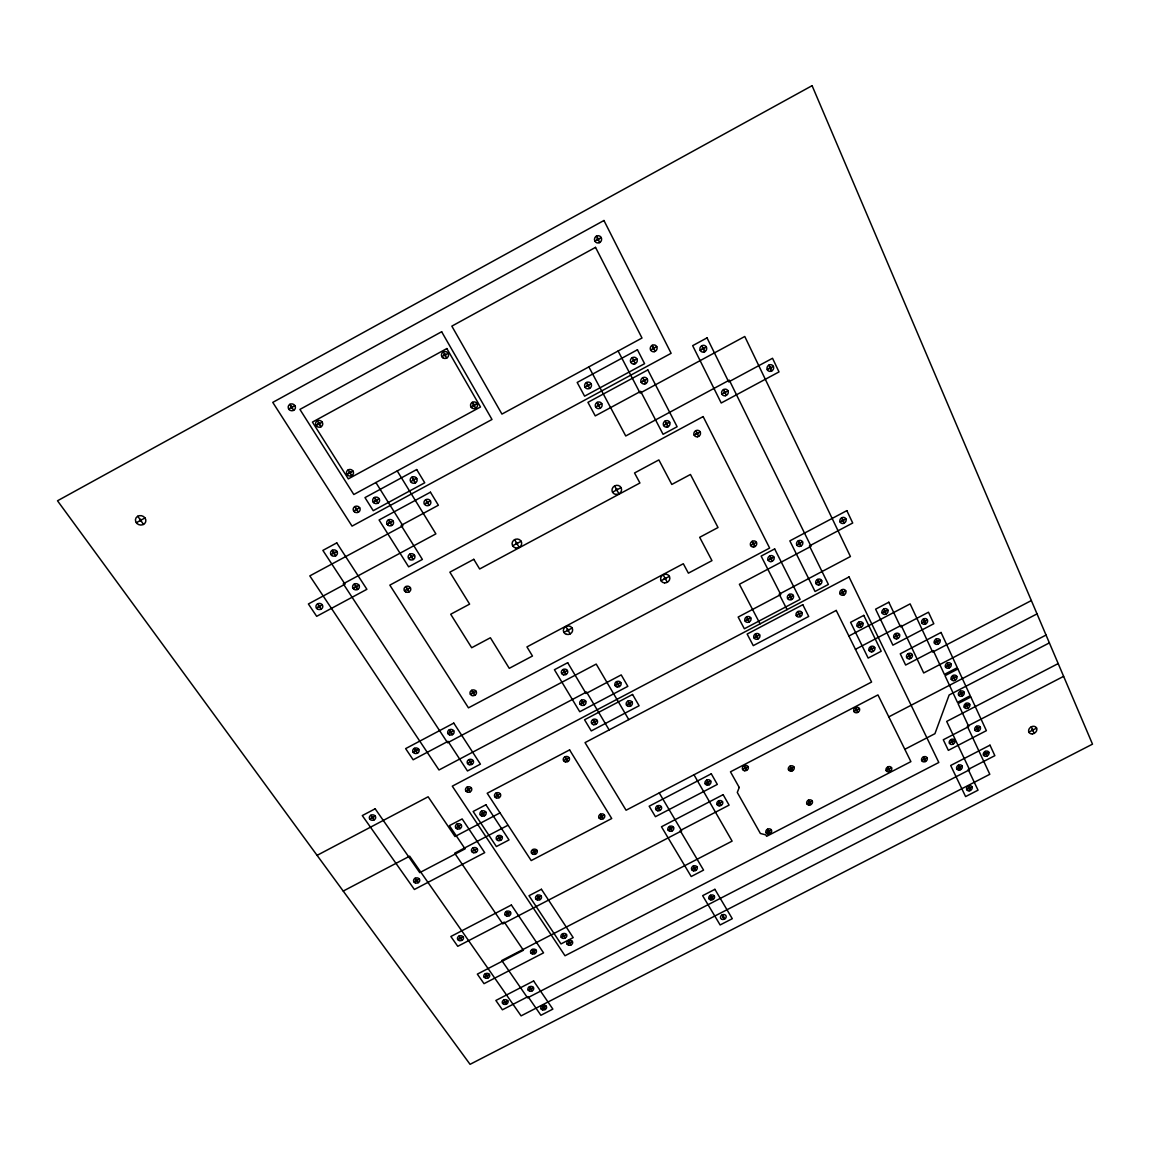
<?xml version="1.0" encoding="UTF-8"?>
<svg xmlns="http://www.w3.org/2000/svg" width="1150" height="1150" viewBox="0 0 1150 1150"><rect width="100%" height="100%" fill="white"/><g stroke="black" fill="none" stroke-linecap="round" stroke-linejoin="round"><path stroke-width="1.5" d="M288.693 409.012L294.903 405.619M594.852 241.097L601.249 237.59M136.304 522.718L145.001 517.946M316.063 425.514L322.23 422.151M441.887 356.687L448.126 353.28M346.941 474.418L353.021 471.098M470.939 406.942L477.092 403.592M353.654 511.017L359.677 507.739M650.584 350.002L656.779 346.639M373.103 501.989L379.141 498.726M410.651 481.634L416.702 478.357M584.976 387.133L591.129 383.798A3.493 3.349 -30.9 0 0 585.134 383.726A3.493 3.349 -30.9 0 0 587.88 388.844A3.493 3.349 -30.9 0 0 591.129 383.798M630.761 362.308L636.928 358.958M595.657 406.956L601.766 403.65A3.479 3.306 -30.1 0 0 595.815 403.592A3.479 3.306 -30.1 0 0 598.532 408.652A3.479 3.306 -30.1 0 0 601.766 403.65M641.168 382.332L647.306 379.011M700.206 350.391L706.373 347.056M331.013 554.645L336.964 551.425M387.119 524.299L393.113 521.065M424.422 504.131L430.431 500.882M316.437 608.077L322.316 604.9M353.036 588.354L358.944 585.178M408.581 558.426L414.503 555.234M663.607 425.5L669.674 422.237M721.898 394.119L727.993 390.827M767.251 369.682L773.375 366.39M404.484 590.827L410.363 587.664M694.169 435.16L700.206 431.911M512.656 545.79L521.137 541.247M612.519 492.186L621.072 487.6M563.874 632.428L572.125 628.044M661.063 580.764L669.386 576.337M470.393 694.312L476.086 691.294M750.619 545.488L756.456 542.398M768.085 560.136L773.893 557.06M796.749 544.942L802.571 541.866M840.075 521.985L845.911 518.88M413.123 752.244L418.729 749.268M448.069 733.714L453.704 730.739M561.689 673.526L567.381 670.508M467.561 763.528L473.139 760.581M580.06 704.131L585.695 701.155M615.135 685.601L620.784 682.611M369.739 819.03L375.274 816.112M745.042 620.928L750.763 617.909A3.234 2.846 -28.2 0 0 745.329 617.981A3.234 2.846 -28.2 0 0 747.615 622.366A3.234 2.846 -28.2 0 0 750.763 617.909M787.577 598.474L793.313 595.456A3.249 2.861 -31.1 0 0 787.894 595.513A3.249 2.861 -31.1 0 0 790.122 599.926A3.249 2.861 -31.1 0 0 793.313 595.456M815.896 583.539L821.646 580.491M317.055 855.37L428.131 796.777L454.997 836.51L500.02 812.878M591.632 723.408L597.238 720.461M626.491 705.036L632.112 702.075M753.969 637.876L759.647 634.872A3.206 2.817 -28 0 0 754.256 634.958A3.206 2.817 -28 0 0 756.527 639.285A3.206 2.817 -28 0 0 759.647 634.872M796.274 615.581L801.981 612.576A3.22 2.817 -30.7 0 0 796.591 612.648A3.22 2.817 -30.7 0 0 798.804 617.018A3.22 2.817 -30.7 0 0 801.981 612.576M465.865 790.941L471.399 788.023M840.018 593.831L845.739 590.812M494.831 796.806L500.336 793.917M563.586 760.653L569.149 757.735M455.774 827.799L461.251 824.909M480.298 814.904L485.789 812.015M343.232 891.063L409.659 856.175L521.094 1015.867L989.805 774.295L967.322 726.225L1063.621 676.344M857.181 626.117L862.845 623.142M882.151 613.008L887.829 610.032M848.872 636.036L910.124 603.894L932.65 652.079L1031.349 600.559M507.711 825.384L454.667 853.185L502.78 923.896L681.663 830.875L659.238 792.925M855.442 649.333L901.154 625.37L923.709 672.966L1037.027 613.884M413.942 881.892L419.348 879.06M471.802 851.589L477.236 848.743M496.527 839.443L501.975 836.596M869.098 650.483L874.719 647.536M893.881 637.503L899.516 634.556M921.768 622.912L927.417 619.951M531.559 853.171L536.964 850.339M599.021 817.923L604.469 815.077M906.66 657.498L912.252 654.58M934.361 643.023L939.967 640.09M655.902 809.571L661.351 806.739M705.238 783.854L710.7 781.008M742.613 769.479L748.089 766.633M853.889 711.476L859.424 708.587A3.119 2.631 -29.5 0 0 854.249 708.716A3.119 2.631 -29.5 0 0 856.304 712.784A3.119 2.631 -29.5 0 0 859.424 708.587M945.487 666.928L951.05 664.024M951.251 679.319L956.8 676.43M457.829 939.593L463.119 936.833M505.166 914.969L510.485 912.194M535.857 898.898L541.19 896.123M668.121 830.07L673.526 827.267M717.097 804.598L722.531 801.766M888.792 716.867L910.742 705.453M911.131 705.252L1046.04 635.059M788.541 769.867L794.003 767.036M1049.375 642.893L949.152 694.974L934.936 733.686L904.82 749.311M958.568 695.031L964.088 692.156M964.217 707.164L969.709 704.317M1058.187 663.579L946.68 721.424L969.594 769.753L527.562 997.855L501.774 960.509L732.104 841.124L693.982 774.784M806.869 803.836L812.259 801.047M484.15 977.112L489.382 974.409M530.869 952.919L536.116 950.202M561.243 937.293L566.504 934.562M691.725 869.702L697.058 866.942M766.072 832.801L771.42 830.027M886.161 770.601L891.581 767.798A3.048 2.53 -28.8 0 0 886.535 767.941A3.048 2.53 -28.8 0 0 888.504 771.851A3.048 2.53 -28.8 0 0 891.581 767.798M949.411 743.202L954.859 740.399A3.062 2.516 -31.4 0 1 951.927 744.467A3.062 2.516 -31.4 0 1 949.713 740.701A3.062 2.516 -31.4 0 1 954.773 740.226M974.869 730.034L980.318 727.217M567.122 944.15L572.369 941.433M921.711 760.639L927.13 757.836A3.048 2.516 -30.2 0 0 922.113 757.965A3.048 2.516 -30.2 0 0 924.025 761.889A3.048 2.516 -30.2 0 0 927.13 757.836M502.579 1003.375L507.754 1000.701M528.209 990.136L533.399 987.447M956.742 768.861L962.133 766.072M983.437 755.076L988.842 752.273M1028.848 732.104L1036.61 728.094M709.047 898.768L714.322 896.051M541.118 1008.895L546.279 1006.236M966.69 789.633L972.038 786.873M137.741 516.235L143.549 524.414M458.994 936.1L461.955 940.326M485.329 973.705L488.204 977.816M503.757 1000.026L506.575 1004.036M370.817 815.292A3.206 2.731 -5.5 0 1 375.705 817.406A3.206 2.731 -5.5 0 1 370.99 820.022A3.206 2.731 -5.5 0 1 370.817 815.292L374.124 819.893M415.092 878.269L418.198 882.682M529.417 986.772L532.191 990.811M542.326 1005.574L545.071 1009.556M506.388 911.447L509.263 915.716M532.091 949.483L534.894 953.637M456.981 824.076L460.043 828.633M473.009 847.924L476.014 852.394M317.587 603.822L321.152 609.141M414.316 748.348L417.536 753.164M467.101 787.146L470.177 791.818M568.373 940.714L571.119 944.869M481.534 811.167L484.567 815.753M497.763 835.762L500.739 840.262M537.093 895.347L539.939 899.659M562.494 933.829L565.254 938.012M332.192 550.289L335.771 555.781M354.243 584.085L357.736 589.447M449.305 729.804L452.467 734.649M468.798 759.676L471.902 764.419M496.081 793.04L499.086 797.683M532.809 849.534L535.699 853.976M289.886 404.311L293.71 410.32M354.876 506.561L358.441 512.181M405.72 586.586L409.113 591.905M471.658 690.331L474.806 695.29M317.285 420.857L321.022 426.794M348.162 469.876L351.785 475.626M374.354 497.533L377.89 503.183M388.369 519.901L391.863 525.449M409.831 554.113L413.238 559.547M375.906 482.526L402.902 525.809L309.81 575.891L438.984 769.982L586.558 691.998L609.141 729.934M564.909 756.829L567.812 761.544M600.343 814.243L603.132 818.757M397.224 470.939L435.879 533.873L343.261 583.798L447.566 742.785L596.217 664.082L628.777 719.598M412.088 477.077A3.493 3.277 -1.1 0 1 417.162 480.154A3.493 3.277 -1.1 0 1 411.786 482.756A3.493 3.277 -1.1 0 1 412.088 477.077L415.423 482.842M425.644 499.732A3.464 3.234 -3.5 0 1 430.891 502.421A3.464 3.234 -3.5 0 1 425.744 505.339A3.464 3.234 -3.5 0 1 425.644 499.732L429.137 505.296M563.04 669.53L566.016 674.504M581.411 700.192L584.329 705.065M592.997 719.526L595.872 724.327M657.283 805.906L659.971 810.419M669.501 826.447L672.146 830.889M693.105 866.166L695.678 870.478M710.427 895.289L712.942 899.516M722.099 914.926L724.572 919.08M514.596 539.637L519.182 547.4M565.843 626.577L570.156 633.894M616.529 681.648L619.39 686.564M627.886 701.141L630.717 705.985M443.239 351.929L446.761 358.024M472.319 402.313L475.726 408.221M706.661 780.146L709.262 784.717M718.534 800.932L721.093 805.431M767.524 829.222L769.968 833.606M744.079 765.756L746.623 770.342M614.617 485.918L618.959 493.853M663.176 574.813L667.259 582.288M790.05 766.159L792.494 770.73M808.364 800.213L810.764 804.669M586.457 382.504L589.634 388.412M597.137 402.385L600.271 408.221M588.857 366.893L625.744 435.979L729.301 380.161L811.023 546.336L739.393 584.272L760.078 623.861M746.58 616.903L749.225 621.949M755.492 633.88L758.123 638.868M618.111 351.009L640.09 393.084L744.769 336.49L850.425 556.528L779.182 594.162L787.074 609.629M632.299 357.65L635.389 363.616M642.706 377.717L645.768 383.611M665.16 421.001L668.136 426.736M596.404 236.124L599.682 242.549M652.151 345.316L655.212 351.325M695.736 430.689L698.639 436.382M752.186 541.291L754.889 546.581M769.666 555.982L772.311 561.214M789.159 594.421L791.732 599.509M797.841 611.556L800.4 616.601M887.742 766.935L890.014 771.449M855.471 707.681L857.842 712.382M701.802 345.733L704.763 351.699M723.508 389.562L726.383 395.37M798.344 540.773L800.961 546.034M817.492 579.442L820.036 584.574M858.791 622.15L861.221 627.109M870.708 646.573L873.094 651.461M841.628 589.777L844.114 594.866M923.321 756.973L925.52 761.487M883.804 609.011L886.19 614.014M895.519 633.578L897.863 638.494M958.367 765.224L960.509 769.695M968.314 786.054L970.413 790.467M951.05 739.522L953.221 744.079M908.299 653.617L910.613 658.461M768.919 365.111L771.708 370.961M841.728 517.773L844.258 523.092M923.436 618.944L925.736 623.904M985.09 751.424L987.189 755.924M936.028 639.127L938.299 644M947.154 663.076L949.383 667.877M952.919 675.496L955.133 680.254M960.236 691.236L962.421 695.937M965.885 703.412L968.056 708.069M976.523 726.326L978.65 730.911M1031.277 726.829L1034.181 733.355M355.709 509.335C358.412 512.066 357.161 506.187 355.709 509.335M356.917 586.73C355.695 589.878 354.128 584.258 356.917 586.73M908.644 656.118C911.073 658.073 909.751 653.272 908.644 656.075M643.31 380.679C645.869 383.424 644.819 377.257 643.31 380.679M371.637 817.564C373.908 819.893 373.218 814.833 371.651 817.521M652.754 348.335C655.212 351.181 654.364 344.942 652.754 348.335M375.173 500.322C377.876 502.996 376.582 497.317 375.188 500.192M923.766 621.518C926.138 623.573 925.003 618.556 923.766 621.46M923.637 759.316C925.75 761.286 925.046 756.571 923.637 759.273M657.814 808.206C660.1 810.247 659.036 805.532 657.814 808.148M664.355 578.579C666.54 581.095 666.109 575.604 664.355 578.522M665.735 423.89C668.179 426.549 667.359 420.656 665.735 423.818M389.189 522.646C391.863 525.334 390.554 519.498 389.189 522.646M936.344 641.643C938.587 643.756 937.71 638.753 936.359 641.599M670.004 828.719C672.161 830.803 671.442 826.016 670.019 828.661M947.456 665.562C949.699 667.618 948.75 662.716 947.471 665.519M406.511 589.217C408.911 591.876 408.164 586.198 406.511 589.159M951.352 741.894C953.594 743.82 952.459 739.191 951.352 741.894M953.221 677.954C955.449 679.995 954.5 675.136 953.221 677.911M410.622 556.801C413.166 559.504 412.031 553.754 410.622 556.801M412.735 479.952C415.15 482.784 414.503 476.862 412.749 479.895M696.282 433.55C698.783 436.195 697.705 430.244 696.282 433.55M415.049 750.734C417.349 753.135 416.544 747.946 415.064 750.691M415.797 880.483L417.479 880.483L415.811 880.383M702.363 348.723C704.964 351.469 703.757 345.388 702.363 348.723M693.594 868.365C695.75 870.378 694.916 865.706 693.594 868.365M958.654 767.553C960.897 769.451 959.718 764.836 958.654 767.553M960.523 693.68C962.751 695.664 961.803 690.891 960.538 693.622M426.492 502.464C428.964 505.181 428.217 499.459 426.506 502.334M966.173 705.827C968.372 707.782 967.438 703.11 966.187 705.726M968.587 788.354C970.887 790.093 969.608 785.795 968.602 788.253M139.667 520.231C142.154 523.264 141.551 517.198 139.667 520.159M707.149 782.474C709.234 784.659 708.702 779.7 707.149 782.474M444.044 354.933C446.416 358.009 445.884 351.728 444.044 354.861M710.901 897.46L712.468 897.259L710.901 897.46M976.796 728.712C978.966 730.667 978.147 725.938 976.81 728.654M724.04 392.481C726.469 395.198 725.434 389.275 724.04 392.423M719.009 803.217C721.208 805.288 720.346 800.544 719.009 803.174M985.363 753.768C987.548 755.665 986.542 751.094 985.363 753.71M450.024 732.219C452.41 734.562 451.461 729.402 450.024 732.162M722.559 917.053C724.759 918.936 723.695 914.494 722.559 917.053M457.671 826.347C460.029 828.546 459.008 823.688 457.671 826.304M473.067 405.217C475.482 408.164 474.864 402.054 473.081 405.159M459.655 938.227L461.294 938.17L459.655 938.17M747.054 619.447C749.297 621.791 748.477 616.616 747.069 619.347M467.777 789.475C470.206 791.732 469.013 786.715 467.777 789.475M469.488 762.048C471.759 764.391 471.026 759.302 469.488 761.99M472.363 692.789C474.878 695.146 473.671 689.928 472.363 692.789M744.539 768.099C746.839 770.155 745.761 765.368 744.539 768.099M752.675 543.964C755.047 546.336 754.098 541.003 752.689 543.849M473.685 850.152L475.353 850.166L473.699 850.051M755.967 636.41C758.339 638.681 757.189 633.492 755.967 636.41M769.408 368.043C771.894 370.688 770.902 364.881 769.422 367.914M482.209 813.452C484.581 815.666 483.446 810.764 482.209 813.409M770.126 558.627C772.398 561.042 771.607 555.651 770.126 558.569M485.961 975.775L487.571 975.66L485.961 975.775M767.956 831.45L769.537 831.321L767.97 831.364M1031.953 730.192C1034.195 732.061 1033.102 727.418 1031.953 730.192M496.743 795.354C498.87 797.683 498.396 792.681 496.743 795.297M498.424 838.019C500.638 840.247 499.891 835.331 498.424 838.019M789.604 596.994C791.933 599.279 790.941 594.133 789.619 596.879M515.991 543.49C518.535 546.077 517.371 540.471 515.991 543.49M507.006 913.589L508.645 913.531L507.035 913.488M504.376 1002.038L505.957 1001.938L504.376 1002.038M798.79 543.433C801.219 545.79 800.127 540.385 798.79 543.433M790.467 768.488C792.594 770.601 791.919 765.771 790.467 768.444M798.287 614.114C800.63 616.4 799.538 611.153 798.287 614.114M817.923 582.044C820.324 584.286 819.188 579.169 817.938 581.929M533.428 851.747C535.584 853.932 534.851 849.275 533.456 851.647M808.766 802.484C810.951 804.497 810.103 799.825 808.781 802.427M530.021 988.799L531.602 988.741L530.021 988.756M532.694 951.568L534.29 951.467L532.694 951.568M537.711 897.503L539.336 897.46L537.711 897.46M542.915 1007.587L544.496 1007.515L542.929 1007.529M563.658 672.003C565.872 674.518 565.182 669.084 563.658 672.003M842.131 520.461C844.416 522.862 843.64 517.471 842.159 520.332M842.03 592.351C844.316 594.665 843.396 589.389 842.03 592.351M290.821 407.201C293.379 410.363 292.431 403.995 290.821 407.201M567.122 630.214C569.336 632.73 568.848 627.411 567.151 630.099M587.118 385.408C589.404 388.369 588.886 382.246 587.118 385.336M565.527 759.173C567.582 761.573 567.166 756.413 565.527 759.129M597.08 239.272C599.553 242.434 598.805 235.865 597.08 239.272M563.083 935.928L564.679 935.827L563.083 935.928M597.784 405.246C600.07 408.121 599.624 402.155 597.799 405.116M859.179 624.666C861.321 626.951 860.631 621.863 859.194 624.551M582.015 702.621C584.186 705.022 583.625 699.876 582.044 702.506M568.948 942.799L570.544 942.684L568.948 942.741M855.844 710.067C858.015 712.238 857.152 707.264 855.844 710.067M318.176 423.717C320.433 426.909 320.146 420.627 318.191 423.646M593.587 721.913C595.786 724.313 595.111 719.181 593.587 721.913M871.082 649.046C873.195 651.303 872.634 646.199 871.096 648.988M318.449 606.395C320.994 609.112 319.959 603.491 318.449 606.395M615.897 489.857C618.298 492.531 617.435 486.781 615.897 489.799M632.917 360.582C635.102 363.644 634.771 357.276 632.917 360.582M600.918 816.5C602.945 818.771 602.557 813.841 600.933 816.443M884.163 611.541C886.305 613.827 885.629 608.695 884.178 611.441M333.054 552.934C335.34 555.809 334.837 550.102 333.069 552.819M617.104 684.092C619.347 686.492 618.585 681.317 617.119 684.034M349.025 472.65C351.224 475.741 351.037 469.603 349.039 472.592M895.879 636.065C897.92 638.365 897.503 633.219 895.879 636.008M888.087 769.235C890.172 771.291 889.467 766.59 888.087 769.178M628.461 703.541C630.66 705.928 630.013 700.738 628.461 703.541M739.234 787.462L737.279 792.436L760.366 833.462L765.842 834.9L766.633 836.323L910.901 761.631L877.953 694.916L730.466 771.822L739.234 787.462M812.087 85.675L57.5 500.782L470.062 1064.325L1092.5 744.151L812.087 85.675M603.951 220.498L272.766 402.385L352.044 526.125L671.126 353.309L603.951 220.498M441.643 331.732L299.92 409.414L353.812 494.514L491.999 419.477L441.643 331.732M595.527 247.365L451.835 326.14L501.932 414.086L642.002 338.028L595.527 247.365M446.847 348.551L312.441 422.107L348.321 478.874L480.47 406.999L446.847 348.551M416.688 469.545L364.981 497.605L373.232 510.686L424.738 482.784L416.688 469.545M637.431 349.772L577.185 382.461L584.602 396.175L644.589 363.673L637.431 349.772M647.824 369.926L587.938 402.356L595.254 415.897L640.665 391.345L663.061 434.298L677.12 426.736L647.824 369.926M707.034 337.87L692.659 345.661L721.208 403.003L779.01 371.91L772.527 358.268L728.697 381.886L707.034 337.87M336.763 542.886L322.877 550.404L345.043 584.214L308.387 603.98L316.681 616.328L366.893 589.303L336.763 542.886M430.445 492.186L379.083 519.987L408.624 566.835L422.381 559.432L401.12 525.363L438.38 505.238L430.445 492.186M703.139 416.588L389.836 585.134L468.452 707.854L769.637 548.061L703.139 416.588M473.786 559.317L449.866 572.168L469.617 604.124L450.699 614.244L471.687 647.738L490.389 637.761L509.263 668.337L532.464 656.018L526.944 646.904L683.316 563.73L688.39 573.16L711.965 560.639L699.674 537.309L718.017 527.534L690.446 474.476L671.801 484.452L658.864 459.914L634.541 472.981L639.932 483L479.651 568.991L473.786 559.317M774.654 548.924L761.142 556.097L780.764 594.564L738.156 617.061L744.352 628.777L800.098 599.366L774.654 548.924M846.846 510.643L789.849 540.874L815.048 591.474L828.388 584.444L809.428 545.934L852.711 523.006L846.846 510.643M453.776 723.106L405.634 748.621L413.152 759.776L448.026 741.319L467.475 770.974L480.412 764.146L453.776 723.106M567.683 662.702L554.429 669.731L579.729 711.735L627.842 686.349L621.216 674.906L586.04 693.493L567.683 662.702M375.159 808.795L362.293 815.58L414.388 889.482L484.711 852.653L462.156 818.929L449.406 825.643L465.089 848.872L419.75 872.634L375.159 808.795M849.031 576.941L452.295 786.169L565.009 955.751L938.817 762.479L849.031 576.941M632.558 694.471L584.559 719.771L591.273 730.926L639.098 705.741L632.558 694.471M802.801 604.713L747.141 634.053L753.264 645.639L808.709 616.443L802.801 604.713M569.595 749.901L487.198 793.256L531.199 860.574L611.728 818.527L569.595 749.901M836.237 610.434L585.034 742.613L626.074 810.232L871.585 682.036L836.237 610.434M485.918 804.77L473.139 811.483L496.383 846.544L509.019 839.931L485.918 804.77M863.779 615.379L850.583 622.308L868.164 658.087L881.202 651.274L863.779 615.379M888.821 602.226L875.61 609.169L892.889 645.15L933.814 623.731L928.481 612.217L900.522 626.865L888.821 602.226M941.059 632.471L900.263 653.804L905.639 665.045L933.283 650.613L944.394 674.403L957.318 667.676L941.059 632.471M711.289 773.792L649.175 806.208L655.428 816.687L717.327 784.415L711.289 773.792M957.907 668.969L944.998 675.697L957.461 702.377L970.255 695.721L957.907 668.969M511.376 905.007L450.857 936.503L457.757 946.306L504.289 922.113L523.408 950.259L477.336 974.136L484.035 983.667L543.548 952.861L511.376 905.007M541.42 889.266L529 895.721L560.97 943.934L573.189 937.609L541.42 889.266M723.134 794.664L661.466 826.764L691.193 876.516L703.556 870.119L680.153 830.573L729.086 805.129L723.134 794.664M970.844 697.001L958.051 703.628L968.774 726.57L943.288 739.766L948.348 750.361L986.384 730.667L970.844 697.001M533.614 980.964L495.866 1000.471L502.421 1009.801L528.008 996.59L540.902 1015.277L552.863 1009.111L533.614 980.964M989.992 745.171L950.676 765.483L965.598 796.576L978.032 790.179L968.185 769.436L994.851 755.665L989.992 745.171M714.898 889.324L702.636 895.663L720.13 924.959L732.277 918.692L714.898 889.324M532.364 953.925A3.004 2.444 -13 0 0 536.446 951.007A3.004 2.444 -13 0 0 531.674 949.742A3.004 2.444 -13 0 0 532.364 953.925M506.69 916.004A3.048 2.516 -12 0 0 510.83 913.028A3.048 2.516 -12 0 0 505.957 911.706A3.048 2.516 -12 0 0 506.69 916.004M485.659 978.118A3.004 2.429 -11.3 0 0 489.713 975.214A3.004 2.429 -11.3 0 0 484.926 973.964A3.004 2.429 -11.3 0 0 485.659 978.118M459.166 940.556A3.048 2.501 -10.2 0 0 463.493 937.839A3.048 2.501 -10.2 0 0 458.749 936.244A3.048 2.501 -10.2 0 0 459.166 940.556M843.079 523.466A3.321 2.933 -36.8 0 0 845.71 518.521A3.321 2.933 -36.8 0 0 840.19 519.297A3.321 2.933 -36.8 0 0 843.079 523.466M818.656 584.976A3.249 2.861 -32.9 0 0 821.546 580.319A3.249 2.861 -32.9 0 0 816.112 580.736A3.249 2.861 -32.9 0 0 818.656 584.976M799.552 546.437A3.292 2.933 -34 0 0 802.47 541.679A3.292 2.933 -34 0 0 796.95 542.081A3.292 2.933 -34 0 0 799.552 546.437M415.337 882.913A3.119 2.616 -8.1 0 0 419.75 880.109A3.119 2.616 -8.1 0 0 414.848 878.413A3.119 2.616 -8.1 0 0 415.337 882.913M504.059 1004.338A2.976 2.386 -11.9 0 0 508.084 1001.492A2.976 2.386 -11.9 0 0 503.355 1000.27A2.976 2.386 -11.9 0 0 504.059 1004.338M529.69 991.113A2.976 2.401 -12.9 0 0 533.729 988.238A2.976 2.401 -12.9 0 0 529.014 987.016A2.976 2.401 -12.9 0 0 529.69 991.113M542.584 1009.858A2.947 2.357 -13.3 0 0 546.595 1007.026A2.947 2.357 -13.3 0 0 541.923 1005.819A2.947 2.357 -13.3 0 0 542.584 1009.858M317.371 608.982A3.436 3.091 2 0 0 322.791 606.812A3.436 3.091 2 0 0 317.961 603.649A3.436 3.091 2 0 0 317.371 608.982M414.575 753.351A3.249 2.817 -7 0 0 419.146 750.404A3.249 2.817 -7 0 0 414.058 748.492A3.249 2.817 -7 0 0 414.575 753.351M457.168 828.848A3.148 2.674 -9.7 0 0 461.639 825.988A3.148 2.674 -9.7 0 0 456.737 824.219A3.148 2.674 -9.7 0 0 457.168 828.848M473.369 852.682A3.119 2.631 -10.5 0 0 477.581 849.606A3.119 2.631 -10.5 0 0 472.578 848.182A3.119 2.631 -10.5 0 0 473.369 852.682M331.947 555.594A3.479 3.177 3.1 0 0 337.439 553.394A3.479 3.177 3.1 0 0 332.566 550.117A3.479 3.177 3.1 0 0 331.947 555.594M354.171 589.404A3.436 3.119 0.1 0 0 359.418 586.874A3.436 3.119 0.1 0 0 354.387 583.999A3.436 3.119 0.1 0 0 354.171 589.404M467.475 792.091A3.177 2.731 -10 0 0 471.759 788.929A3.177 2.731 -10 0 0 466.656 787.419A3.177 2.731 -10 0 0 467.475 792.091M449.506 734.85A3.234 2.832 -8.8 0 0 454.106 731.874A3.234 2.832 -8.8 0 0 449.046 729.948A3.234 2.832 -8.8 0 0 449.506 734.85M469.186 764.693A3.206 2.774 -10 0 0 473.498 761.501A3.206 2.774 -10 0 0 468.366 759.949A3.206 2.774 -10 0 0 469.186 764.693M496.412 797.956A3.163 2.717 -11.5 0 0 500.696 794.808A3.163 2.717 -11.5 0 0 495.636 793.313A3.163 2.717 -11.5 0 0 496.412 797.956M533.097 854.263A3.091 2.602 -13.2 0 0 537.294 851.201A3.091 2.602 -13.2 0 0 532.393 849.792A3.091 2.602 -13.2 0 0 533.097 854.263M481.893 816.04A3.148 2.688 -10.8 0 0 486.148 812.921A3.148 2.688 -10.8 0 0 481.103 811.44A3.148 2.688 -10.8 0 0 481.893 816.04M498.094 840.549A3.119 2.645 -11.6 0 0 502.32 837.473A3.119 2.645 -11.6 0 0 497.346 836.036A3.119 2.645 -11.6 0 0 498.094 840.549M537.366 899.947A3.048 2.53 -13.3 0 0 541.521 896.957A3.048 2.53 -13.3 0 0 536.676 895.606A3.048 2.53 -13.3 0 0 537.366 899.947M562.925 938.357A3.004 2.458 -14.2 0 0 566.792 935.209A3.004 2.458 -14.2 0 0 561.919 934.202A3.004 2.458 -14.2 0 0 562.925 938.357M568.79 945.199A2.99 2.444 -14.4 0 0 572.643 942.066A2.99 2.444 -14.4 0 0 567.798 941.088A2.99 2.444 -14.4 0 0 568.79 945.199M472.046 695.549A3.263 2.889 -9.9 0 0 476.459 692.257A3.263 2.889 -9.9 0 0 471.213 690.604A3.263 2.889 -9.9 0 0 472.046 695.549M405.792 591.977A3.392 3.091 -3.9 0 0 410.809 589.145A3.392 3.091 -3.9 0 0 405.662 586.615A3.392 3.091 -3.9 0 0 405.792 591.977M354.588 511.98A3.507 3.249 3.4 0 0 360.137 509.752A3.507 3.249 3.4 0 0 355.249 506.388A3.507 3.249 3.4 0 0 354.588 511.98M289.11 409.544A3.666 3.436 16.5 0 0 295.277 408.466A3.666 3.436 16.5 0 0 291.007 403.923A3.666 3.436 16.5 0 0 289.11 409.544M316.652 426.233A3.623 3.407 12.9 0 0 322.647 424.738A3.623 3.407 12.9 0 0 318.147 420.526A3.623 3.407 12.9 0 0 316.652 426.233M347.889 475.41A3.536 3.321 6.2 0 0 353.496 473.153A3.536 3.321 6.2 0 0 348.536 469.703A3.536 3.321 6.2 0 0 347.889 475.41M374.239 503.096A3.493 3.263 2 0 0 379.615 500.509A3.493 3.263 2 0 0 374.497 497.461A3.493 3.263 2 0 0 374.239 503.096M388.254 525.392A3.464 3.22 -0.4 0 0 393.573 522.819A3.464 3.22 -0.4 0 0 388.527 519.829A3.464 3.22 -0.4 0 0 388.254 525.392M409.889 559.604A3.421 3.148 -3.5 0 0 414.963 556.729A3.421 3.148 -3.5 0 0 409.774 554.156A3.421 3.148 -3.5 0 0 409.889 559.604M565.354 761.875A3.163 2.731 -15.3 0 0 569.437 758.454A3.163 2.731 -15.3 0 0 564.305 757.246A3.163 2.731 -15.3 0 0 565.354 761.875M600.731 819.087A3.091 2.631 -16.5 0 0 604.742 815.767A3.091 2.631 -16.5 0 0 599.739 814.646A3.091 2.631 -16.5 0 0 600.731 819.087M563.5 674.82A3.234 2.875 -16 0 0 567.683 671.269A3.234 2.875 -16 0 0 562.408 669.947A3.234 2.875 -16 0 0 563.5 674.82M581.842 705.396A3.206 2.817 -16.8 0 0 585.982 701.888A3.206 2.817 -16.8 0 0 580.793 700.609A3.206 2.817 -16.8 0 0 581.842 705.396M593.616 724.701A3.177 2.789 -17.2 0 0 597.482 721.007A3.177 2.789 -17.2 0 0 592.207 720.087A3.177 2.789 -17.2 0 0 593.616 724.701M657.786 810.779A3.076 2.616 -19.2 0 0 661.566 807.257A3.076 2.616 -19.2 0 0 656.521 806.438A3.076 2.616 -19.2 0 0 657.786 810.779M669.976 831.263A3.062 2.573 -19.5 0 0 673.742 827.77A3.062 2.573 -19.5 0 0 668.739 826.979A3.062 2.573 -19.5 0 0 669.976 831.263M693.551 870.837A3.004 2.501 -19.9 0 0 697.274 867.431A3.004 2.501 -19.9 0 0 692.357 866.683A3.004 2.501 -19.9 0 0 693.551 870.837M710.844 899.889A2.976 2.444 -20.1 0 0 714.524 896.526A2.976 2.444 -20.1 0 0 709.694 895.807A2.976 2.444 -20.1 0 0 710.844 899.889M722.488 919.439A2.961 2.401 -20.3 0 0 726.153 916.119A2.961 2.401 -20.3 0 0 721.366 915.429A2.961 2.401 -20.3 0 0 722.488 919.439M617.119 686.924A3.206 2.832 -19.1 0 0 621.029 683.172A3.206 2.832 -19.1 0 0 615.739 682.223A3.206 2.832 -19.1 0 0 617.119 686.924M628.446 706.344A3.191 2.789 -19.4 0 0 632.342 702.621A3.191 2.789 -19.4 0 0 627.095 701.701A3.191 2.789 -19.4 0 0 628.446 706.344M707.293 785.105A3.091 2.616 -21.8 0 0 710.858 781.339A3.091 2.616 -21.8 0 0 705.741 780.836A3.091 2.616 -21.8 0 0 707.293 785.105M719.138 805.819A3.062 2.587 -21.9 0 0 722.674 802.111A3.062 2.587 -21.9 0 0 717.614 801.607A3.062 2.587 -21.9 0 0 719.138 805.819M443.037 357.894A3.579 3.493 2.9 0 0 448.586 355.192A3.579 3.493 2.9 0 0 443.397 351.857A3.579 3.493 2.9 0 0 443.037 357.894M472.506 408.336A3.522 3.392 -7.7 0 0 477.523 404.973A3.522 3.392 -7.7 0 0 472.032 402.486A3.522 3.392 -7.7 0 0 472.506 408.336M744.654 770.744A3.091 2.616 -23.7 0 0 748.247 766.964A3.091 2.616 -23.7 0 0 743.159 766.446A3.091 2.616 -23.7 0 0 744.654 770.744M768.042 833.994A3.019 2.516 -23.3 0 0 771.578 830.357A3.019 2.516 -23.3 0 0 766.604 829.883A3.019 2.516 -23.3 0 0 768.042 833.994M790.754 771.133A3.076 2.587 -25.5 0 0 794.075 767.194A3.076 2.587 -25.5 0 0 788.972 767.007A3.076 2.587 -25.5 0 0 790.754 771.133M809.039 805.057A3.033 2.53 -25.4 0 0 812.346 801.205A3.033 2.53 -25.4 0 0 807.314 801.047A3.033 2.53 -25.4 0 0 809.039 805.057M634.124 364.018A3.522 3.349 -39.3 0 0 636.683 358.556A3.522 3.349 -39.3 0 0 630.717 359.317A3.522 3.349 -39.3 0 0 634.124 364.018M644.503 384.014A3.493 3.321 -37.5 0 0 647.062 378.609A3.493 3.321 -37.5 0 0 641.139 379.371A3.493 3.321 -37.5 0 0 644.503 384.014M666.655 427.153A3.45 3.22 -34.7 0 0 669.559 422.036A3.45 3.22 -34.7 0 0 663.708 422.409A3.45 3.22 -34.7 0 0 666.655 427.153M753.48 546.997A3.306 2.961 -31.8 0 0 756.355 542.211A3.306 2.961 -31.8 0 0 750.792 542.613A3.306 2.961 -31.8 0 0 753.48 546.997M599.84 242.463A3.68 3.565 -63 0 0 599.854 236.138A3.68 3.565 -63 0 0 594.464 239.416A3.68 3.565 -63 0 0 599.84 242.463M654.192 351.684A3.536 3.349 -42.5 0 0 656.377 346.049A3.536 3.349 -42.5 0 0 650.469 347.228A3.536 3.349 -42.5 0 0 654.192 351.684M697.403 436.784A3.436 3.191 -35.9 0 0 699.962 431.523A3.436 3.191 -35.9 0 0 694.183 432.299A3.436 3.191 -35.9 0 0 697.403 436.784M770.902 561.617A3.292 2.933 -31.9 0 0 773.792 556.873A3.292 2.933 -31.9 0 0 768.258 557.29A3.292 2.933 -31.9 0 0 770.902 561.617M703.987 352.015A3.522 3.306 -44.8 0 0 705.827 346.279A3.522 3.306 -44.8 0 0 700.034 347.861A3.522 3.306 -44.8 0 0 703.987 352.015M725.377 395.729A3.479 3.22 -41.1 0 0 727.619 390.253A3.479 3.22 -41.1 0 0 721.826 391.417A3.479 3.22 -41.1 0 0 725.377 395.729M842.734 595.269A3.234 2.817 -33.3 0 0 845.638 590.64A3.234 2.817 -33.3 0 0 840.247 591.057A3.234 2.817 -33.3 0 0 842.734 595.269M859.855 627.512A3.206 2.76 -32.6 0 0 862.744 622.969A3.206 2.76 -32.6 0 0 857.411 623.401A3.206 2.76 -32.6 0 0 859.855 627.512M871.743 651.849A3.177 2.717 -32.1 0 0 874.633 647.364A3.177 2.717 -32.1 0 0 869.342 647.809A3.177 2.717 -32.1 0 0 871.743 651.849M770.946 371.277A3.493 3.22 -45 0 0 772.857 365.628A3.493 3.22 -45 0 0 767.136 367.195A3.493 3.22 -45 0 0 770.946 371.277M884.824 614.416A3.22 2.76 -33.9 0 0 887.742 609.845A3.22 2.76 -33.9 0 0 882.409 610.276A3.22 2.76 -33.9 0 0 884.824 614.416M896.511 638.883A3.191 2.717 -33.4 0 0 899.415 634.383A3.191 2.717 -33.4 0 0 894.139 634.814A3.191 2.717 -33.4 0 0 896.511 638.883M909.276 658.849A3.163 2.674 -33 0 0 912.166 654.408A3.163 2.674 -33 0 0 906.933 654.839A3.163 2.674 -33 0 0 909.276 658.849M959.215 770.083A3.033 2.473 -30.9 0 0 962.047 765.914A3.033 2.473 -30.9 0 0 957.044 766.389A3.033 2.473 -30.9 0 0 959.215 770.083M969.148 790.841A3.019 2.444 -30.6 0 0 971.966 786.729A3.019 2.444 -30.6 0 0 966.992 787.204A3.019 2.444 -30.6 0 0 969.148 790.841M924.6 624.263A3.191 2.717 -34.7 0 0 927.216 619.606A3.191 2.717 -34.7 0 0 921.941 620.396A3.191 2.717 -34.7 0 0 924.6 624.263M936.948 644.388A3.177 2.674 -34.3 0 0 939.881 639.932A3.177 2.674 -34.3 0 0 934.663 640.363A3.177 2.674 -34.3 0 0 936.948 644.388M948.06 668.265A3.148 2.631 -33.8 0 0 950.964 663.866A3.148 2.631 -33.8 0 0 945.789 664.298A3.148 2.631 -33.8 0 0 948.06 668.265M953.81 680.642A3.134 2.616 -33.5 0 0 956.714 676.258A3.134 2.616 -33.5 0 0 951.553 676.703A3.134 2.616 -33.5 0 0 953.81 680.642M961.098 696.339A3.119 2.587 -33.2 0 0 964.002 691.998A3.119 2.587 -33.2 0 0 958.884 692.444A3.119 2.587 -33.2 0 0 961.098 696.339M966.733 708.457A3.105 2.559 -32.9 0 0 969.637 704.159A3.105 2.559 -32.9 0 0 964.534 704.605A3.105 2.559 -32.9 0 0 966.733 708.457M977.356 731.299A3.076 2.516 -32.5 0 0 980.231 727.044A3.076 2.516 -32.5 0 0 975.186 727.504A3.076 2.516 -32.5 0 0 977.356 731.299M985.909 756.312A3.048 2.487 -32 0 0 988.77 752.114A3.048 2.487 -32 0 0 983.768 752.589A3.048 2.487 -32 0 0 985.909 756.312M1032.326 733.916A4.384 3.551 -33.7 0 0 1036.509 727.864A4.384 3.551 -33.7 0 0 1029.351 728.511A4.384 3.551 -33.7 0 0 1032.326 733.916M136.922 523.437A5.261 4.686 15.4 0 0 145.691 521.856A5.261 4.686 15.4 0 0 139.337 515.689A5.261 4.686 15.4 0 0 136.922 523.437M566.49 634.354A4.686 4.226 -16.8 0 0 572.571 629.165A4.686 4.226 -16.8 0 0 564.938 627.196A4.686 4.226 -16.8 0 0 566.49 634.354M515.401 547.831A4.83 4.471 -13.7 0 0 521.597 542.426A4.83 4.471 -13.7 0 0 513.676 540.27A4.83 4.471 -13.7 0 0 515.401 547.831M616.184 494.457A4.859 4.514 -25.5 0 0 621.216 487.887A4.859 4.514 -25.5 0 0 612.979 487.312A4.859 4.514 -25.5 0 0 616.184 494.457M664.571 582.892A4.715 4.255 -25.1 0 0 669.516 576.61A4.715 4.255 -25.1 0 0 661.566 576.15A4.715 4.255 -25.1 0 0 664.571 582.892"/></g></svg>
